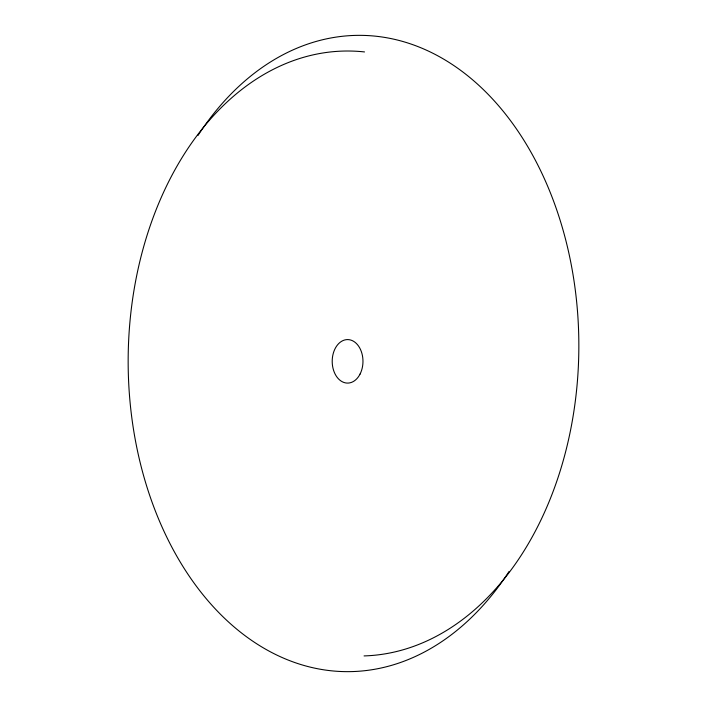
<?xml version="1.0" encoding="UTF-8"?>
<svg xmlns="http://www.w3.org/2000/svg" width="707" height="707" viewBox="0 0 707 707"><rect width="100%" height="100%" fill="white"/><g stroke="black" fill="none" stroke-linecap="round" stroke-linejoin="round"><path stroke-width="1.06" d="M509.04 571.495A310.32 219.435 -90 0 1 143.388 474.936A310.32 219.435 -90 0 1 364.52 51.938M197.96 135.505A310.32 219.435 90 0 1 559.414 217.995A310.32 219.435 90 0 1 364.061 655.919M360.057 374.083A21.758 15.386 -90 0 0 349.161 339.696A21.758 15.386 -90 0 0 333.545 370.229A21.758 15.386 -90 0 0 360.057 374.083"/></g></svg>
